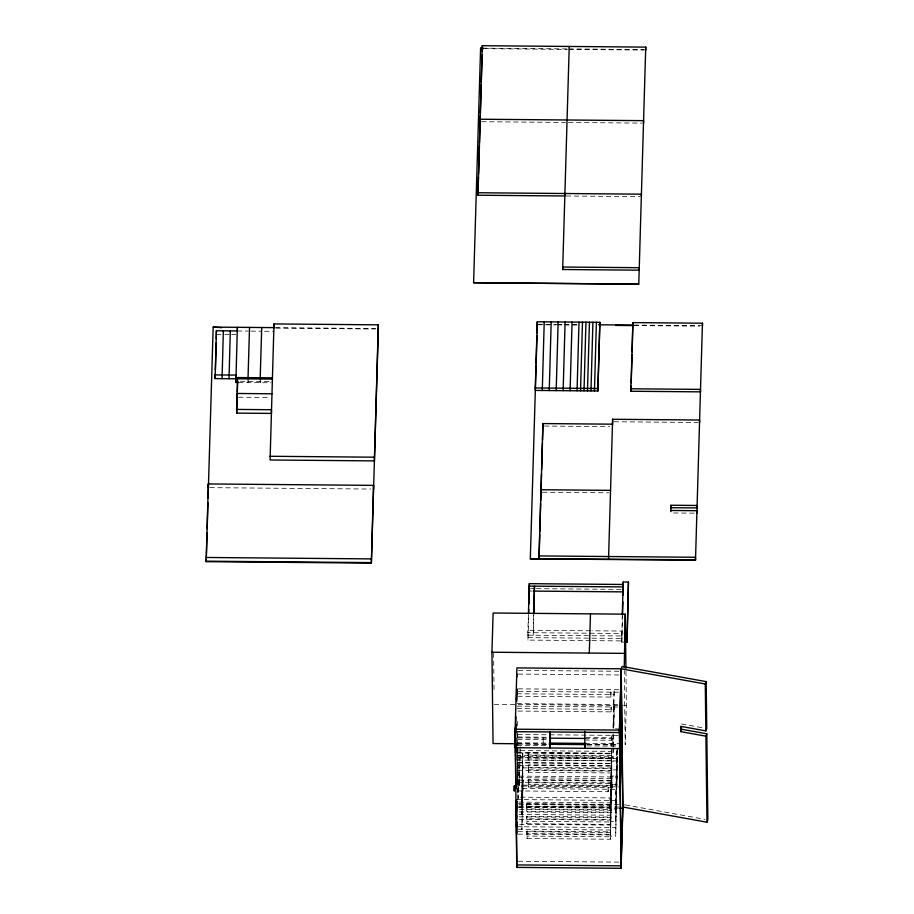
<?xml version="1.0" encoding="UTF-8"?>
<svg xmlns="http://www.w3.org/2000/svg" width="914" height="914" viewBox="0 0 914 914"><rect width="100%" height="100%" fill="white"/><g stroke="black" fill="none" stroke-linecap="round" stroke-linejoin="round"><path stroke-width="0.69" stroke-dasharray="4.57 3.43" d="M248.128 379.79L248.048 382.566L248.002 378.864M260.296 379.893L260.216 382.68L260.17 378.967M611.637 758.769L517.644 757.935L517.655 750.554L611.546 751.365L611.535 758.757M517.541 764.961L517.712 755.49L611.603 756.301L610.141 809.016L615.351 809.061L616.79 748.954L615.499 821.4L610.289 821.355L611.82 769.885L617.041 769.931L616.939 761.293L611.717 761.248L610.278 824.428L526.818 823.708L526.83 816.316L610.289 817.047M517.564 771.028L517.804 762.893L611.695 763.704M517.53 779.025L517.872 767.829L611.763 768.64L610.209 819.492L526.75 818.773L526.83 816.316M517.564 781.493L517.735 765.338L611.626 766.161L611.683 771.096M517.53 792.952L517.987 777.7L611.877 778.511L611.866 785.903M517.553 799.316L518.055 782.635L611.934 783.447L610.472 836.161L615.682 836.207L617.121 776.1L611.9 776.055L610.449 839.235L527.001 838.515L527.012 831.123L610.472 831.854M520.157 746.727L519.403 786.006L520.077 749.526M528.406 614.585L527.858 632.682L621.749 633.505L621.828 631.048L591.952 630.797M590.547 640.634L527.949 640.086L528.703 614.882M610.141 804.708L526.681 803.977L526.601 806.434L610.061 807.153M528.143 754.964L528.212 752.508L611.672 753.239L611.603 755.684L528.143 754.964L528.201 759.9L611.66 760.619L611.729 758.174L528.281 757.443L528.201 759.9M611.523 750.291L610.118 812.089L526.67 811.369L526.738 808.913L610.198 809.644L610.152 797.933L517.575 797.134M528.292 767.303L528.372 764.847L611.82 765.578L611.752 768.023L528.292 767.303L528.349 772.239L611.809 772.958L611.717 761.248M526.818 823.708L526.887 821.252L610.346 821.983L610.312 810.272L519.026 809.484M528.349 772.239L528.372 764.847M527.012 831.123L526.932 833.579L610.392 834.299M528.475 782.11L528.543 779.653L612.003 780.385L611.934 782.83L528.475 782.11L528.532 787.045L611.992 787.765L612.06 785.32L528.612 784.589L528.532 787.045M527.001 838.515L527.07 836.059L610.529 836.79L610.483 825.079L518.021 824.279M533.616 614.631L533.216 635.219L533.81 615.293M610.849 694.606L610.929 692.149L610.883 697.074L518.421 696.262M608.13 791.718L608.176 786.794L608.13 791.718L517.096 790.918M610.883 697.074L610.952 694.617M611.032 709.413L611.112 706.956L611.066 711.88L517.175 711.058M611.066 711.88L611.135 709.424M611.055 746.087L611.123 743.642L611.089 748.555M611.409 740.26L611.455 735.336L611.409 740.26L585.805 740.032M610.084 800.378L610.152 797.933M517.381 762.55L611.26 763.361L611.306 758.449M610.278 824.428L610.346 821.983M613.02 735.233L612.768 743.63L612.826 734.502M613.043 727.498L614.162 689.682L613.225 728.23M610.415 827.536L610.483 825.079M613.26 747.881L612.94 758.437L613.043 748.223M613.077 746.909L613.397 736.353L613.454 741.288M613.648 728.035L614.345 704.488L613.865 727.43M610.449 839.235L610.529 836.79M613.294 746.567L613.66 734.365M616.767 786.851L617.521 747.572L615.682 836.207M615.499 821.4L617.041 769.931M622.24 615.408L621.806 642.131L624.411 642.154M621.806 642.131L622.594 615.693M625.953 671.23L626.364 705.471L625.199 744.693L624.285 670.499M482.329 48.168L567.834 48.91M568.874 48.922L644.347 49.573M484.866 48.682L567.457 49.402M568.885 49.413L644.347 50.064M481.552 121.711L565.64 122.442M568.485 122.465L642.154 123.104M566.28 195.996L639.96 196.636M538.7 324.253L556.775 324.413M557.243 324.413L563.732 324.47M564.361 324.481L577.648 324.596M634.133 325.087L701.061 325.67M537.306 324.733L555.826 324.904M557.243 324.916L562.944 324.961M564.372 324.973L577.18 325.087M634.145 325.578L699.644 326.149M275.445 327.646L375.54 328.514M275.834 328.149L375.517 329.006M237.412 330.994L248.231 331.085M250.939 331.108L261.758 331.211M264.454 331.234L273.926 331.314M216.435 334.49L221.999 334.535M224.787 334.558L228.957 334.593M231.733 334.627L235.915 334.661M240.428 381.275L271.035 381.538M238.577 382.486L271.035 382.772M238.565 397.202L269.162 397.464M614.082 421.754L698.159 422.485M544.378 426.05L609.672 426.61M209.809 487.653L370.707 489.047M542.402 492.223L609.112 492.806M673.549 512.971L694.137 513.154M530.806 588.616L535.078 588.65M536.495 588.662L621.851 589.404M529.423 591.072L532.268 591.095M590.524 630.774L527.938 630.237L527.949 640.086M527.995 635.173L590.593 635.71M592.009 635.733L621.886 635.984M527.926 637.618L621.817 638.44M591.964 640.645L621.84 640.908L621.828 631.048M518.341 670.396L619.852 671.276M518.238 674.075L619.738 674.955M518.215 688.848L619.921 689.762M518.444 691.35L618.538 692.218M516.856 693.772L614.231 694.617M516.981 703.643L618.687 704.557M494.223 704.328L617.841 705.402M623.531 705.448L626.364 705.471M517.221 706.145L618.721 707.025M517.038 708.579L614.414 709.424M615.362 728.846L618.15 728.881M517.564 734.525L620.48 735.416M517.495 736.981L548.891 737.267M585.771 737.564L611.489 737.804M518.112 737.872L548.72 738.146M584.88 738.455L612.7 738.695M517.518 739.449L548.823 739.712M517.233 742.819L548.777 743.082M584.949 743.39L619.715 743.699M517.21 743.745L548.469 744.019M586.834 744.35L618.093 744.624M518.192 744.042L548.788 744.316M587.314 744.647L618.344 744.921M517.164 745.276L548.56 745.561M586.868 745.881L618.344 746.155M516.924 752.668L612.883 753.502M517.587 752.999L611.477 753.822M520.283 756.598L617.647 757.443M516.981 757.603L619.898 758.506M517.016 760.071L618.515 760.962M528.429 769.782L611.889 770.513M517.792 770.274L611.786 771.108M519.278 776.135L616.653 776.98M611.809 780.967L517.918 780.145L517.975 785.08L611.969 785.914M612.003 784.692L617.224 784.738M514.285 785.983L620.24 786.885M514.319 788.451L617.453 789.33M516.193 799.567L615.248 800.424M518.935 802.081L610.221 802.869M518.569 803.657L618.652 804.526M519.095 804.526L610.141 805.325M518.592 806.125L618.687 806.993M519.129 806.993L610.175 807.793M518.455 807.325L618.549 808.193M519.186 811.929L615.396 812.763M519.083 814.42L610.369 815.208M519.243 816.865L610.289 817.664M519.278 819.332L610.324 820.132M516.524 826.713L615.579 827.57M518.078 829.215L610.552 830.015M518.01 831.66L610.472 832.471M518.032 834.128L610.506 834.939M518.249 861.262L619.761 862.142M681.524 723.968L703.94 728.012M625.21 804.903L705.06 819.321M613.728 704.386L613.785 709.321M613.294 719.09L613.351 724.025M611.569 748.909L611.66 760.619M611.9 776.055L611.992 787.765M611.238 760.894L611.26 763.361M543.156 738.089L543.213 743.025M528.212 752.508L528.281 757.443M528.543 779.653L528.612 784.589M526.681 803.977L526.67 811.369M517.564 721.42L517.632 727.098M517.712 734.182L517.85 745.527M517.872 746.944L518.501 797.979M517.53 732.057L518.352 798.825M493.594 652.962L494.051 690.059M522.797 753.045L521.54 802.104L522.797 753.045M522.957 765.384L521.688 814.443L522.957 765.384M523.128 780.19L521.871 829.249L523.128 780.19"/><path stroke-width="1.37" d="M378.362 328.537L371.37 563.104L206.187 561.664L208.335 483.94L373.518 485.38L373.563 489.081M206.187 561.664L207.032 532.622M207.17 528.84L207.935 502.654M208.061 498.37L213.179 327.109L274.406 327.635M272.338 379.082L215.121 378.602L216.39 330.788L237.252 330.971M215.121 378.602L215.247 374.34M215.373 370.067L216.184 343.024M216.31 338.763L216.39 330.788M223.347 330.845L222.068 378.67M230.305 330.902L229.026 378.727M238.577 382.486L235.869 382.463L235.995 378.293M236.646 409.415L271.424 409.712L271.469 413.414L236.692 413.117L236.646 409.415L237.606 377.551L272.372 377.848M236.692 413.117L237.126 393.477L271.904 393.785M237.332 391.877L237.651 381.252M248.002 378.864L249.533 327.395M260.17 378.967L261.712 327.498M378.316 324.836L374.397 460.896L270.076 459.982L273.994 323.933L378.316 324.836L378.362 329.04M371.37 563.104L373.518 485.38M564.841 193.517L564.863 195.984L477.931 195.219L482.295 45.7L645.741 47.117L638.772 284.151L473.601 282.712L480.593 48.156L483.437 48.179M477.931 195.219L478.479 176.848M478.57 174.014L479.416 145.737M479.496 142.904L480.296 116.044M480.387 113.21L481.232 84.933M481.312 82.1L482.112 55.24M482.249 51.001L482.295 45.7M515.793 743.733L493.057 743.539L491.938 652.23L493.114 613.008L625.256 614.162L625.919 668.374M515.336 737.849L515.964 716.85M516.467 700.033L516.798 688.836L516.856 693.772M515.942 724.345L515.302 747.698L619.623 748.6L621.36 692.241M516.741 701.266L516.878 693.12M515.519 752.656L515.953 738.146M515.61 760.06L515.976 744.396M516.49 799.967L516.284 806.971L516.204 800.801M516.341 811.906L516.673 800.915M516.399 816.842L516.867 801.441M516.856 805.303L516.433 819.31L516.421 809.461M516.524 826.713L516.856 815.722M516.878 821.846L516.616 834.116L516.593 824.268M623.805 804.651L622.914 807.028L706.968 822.2L705.916 736.181L680.702 731.623L680.633 726.333L705.859 730.892L706.751 728.515L706.168 681.627L622.114 666.443L621.223 668.82L622.914 807.028L621.086 868.3L516.764 867.397L516.856 860.645M528.441 613.157L529.332 583.669L623.222 584.48L623.234 582.024L628.455 582.069L627.027 642.176L624.411 642.154M535.296 387.947L537.272 321.774L599.87 322.322L597.916 390.964L535.33 390.415L535.296 387.947L597.893 388.496L599.87 322.322M528.635 613.82L528.76 609.558M528.932 604.005L529.389 588.605M630.923 388.781L700.478 389.387L700.501 391.855L630.957 391.249L630.923 388.781L632.899 322.608L702.455 323.213L695.497 560.236L530.314 558.808L536.072 365.634M536.13 363.669L536.975 335.507M537.055 332.81L537.306 324.242M533.662 613.203L534.473 586.16L533.845 613.865M544.23 321.842L542.288 390.484M539.717 534.45L539.009 558.385L542.927 423.57L612.483 424.176M539.808 531.628L540.642 503.477M540.734 500.655L541.534 473.909M541.659 469.682L542.459 442.924M542.539 440.114L542.927 423.57M551.188 321.899L549.234 390.541M558.146 321.957L556.192 390.598M562.67 269.504L562.636 267.037L639.149 267.699L639.172 270.178L562.67 269.504L569.228 46.454M565.092 322.014L563.15 390.666M572.05 322.082L570.108 390.724M579.008 322.139L577.054 390.781M582.481 322.174L580.539 390.815M585.954 322.196L584.012 390.838M589.439 322.231L587.485 390.872M592.912 322.265L590.97 390.906M596.396 322.288L594.443 390.929M584.96 744.624L584.846 748.303L584.8 731.257M589.302 653.076L590.478 613.854M699.587 422.497L699.564 420.029L612.62 419.275L608.553 558.991M612.574 424.564L612.62 419.275M622.285 614.014L623.234 582.024M533.582 591.095L623.199 591.872L623.222 584.48M622.525 614.631L622.902 602.029M623.108 595.025L623.188 592.215M621.086 868.3L619.395 730.092L621.223 668.82L516.901 667.917L515.108 731.657L619.429 732.56L621.257 671.287M619.715 743.699L621.326 689.773M619.932 760.974L621.509 704.58M630.957 391.249L631.128 385.617M631.208 382.806L632.054 354.643M632.134 351.833L632.899 322.608M624.251 667.643L625.256 614.162M620.275 789.353L621.863 732.959M627.027 642.176L628.455 582.069M622.891 804.56L621.052 865.832L516.73 864.93M670.842 511.634L670.922 505.236L697.005 505.465L697.039 507.933L670.956 507.704L670.922 505.236M680.702 731.623L681.558 726.607M705.859 730.892L705.277 684.003L706.168 681.627M705.916 736.181L706.808 733.805L681.593 729.246M706.968 822.2L707.859 819.835L706.808 733.805M483.449 48.671L480.593 48.156M477.908 192.751L641.342 194.179L641.377 196.647M598.533 324.778L632.705 325.076M615.625 325.418L632.716 325.567M221.725 327.669L213.179 327.109M215.076 374.9L235.938 375.083L235.983 378.784M270.03 456.28L374.352 457.194M610.495 490.35L540.951 489.744L540.985 492.212M670.773 510.48L696.845 510.709L696.879 513.177M538.974 555.918L695.463 557.277L695.497 560.236M695.485 559.745L530.314 558.808M206.141 557.471L371.312 558.9M206.187 561.173L371.358 562.601M623.142 586.937L529.252 586.114L529.309 591.05M624.308 633.516L626.913 633.539M491.938 652.23L624.079 653.373M619.395 730.092L515.073 729.189L516.764 867.397M550.114 738.158L584.88 738.455M549.234 743.082L585.885 743.402M549.245 744.316L585.897 744.636M619.955 808.216L622.777 808.239L621.143 674.966M621.223 668.82L705.277 684.003M702.455 323.213L702.489 326.172M645.741 47.117L645.775 50.087M643.57 123.116L643.536 120.648L480.101 119.231L480.136 121.699M638.772 284.151L473.601 282.712M619.532 728.892L621.166 862.153M597.893 388.496L597.916 390.964M550.034 732.297L550.079 748.006L549.874 731.954M537.272 321.774L537.306 324.733M529.332 583.669L529.423 591.072M516.821 674.064L516.856 676.897M515.21 727.978L515.953 788.451M516.102 800.515L516.844 861.251M273.994 323.933L274.029 327.635M237.412 330.994L237.366 327.292L235.869 382.463M208.335 483.94L208.381 487.642M514.285 785.983L514.239 790.896L514.285 785.983"/></g></svg>
